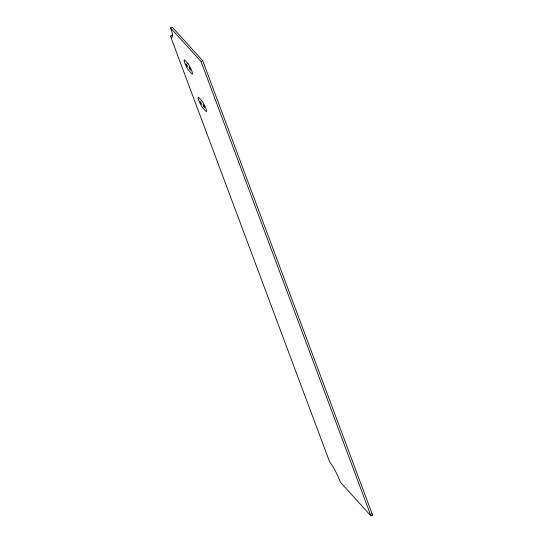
<?xml version="1.0" encoding="UTF-8"?>
<svg xmlns="http://www.w3.org/2000/svg" width="543" height="543" viewBox="0 0 543 543"><rect width="100%" height="100%" fill="white"/><g stroke="black" fill="none" stroke-linecap="round" stroke-linejoin="round"><path stroke-width="0.81" d="M186.806 65.954L186.833 64.678M189.806 69.253L189.826 67.977M200.801 103.38L200.829 102.111M203.801 106.679L203.822 105.41M170.55 27.931L172.219 27.15L202.722 60.728L372.593 515.069L370.93 515.85L340.42 482.272A16.785 2.654 64.9 0 0 329.777 462.297L170.407 36.035A16.785 2.654 64.9 0 0 170.55 27.931L201.059 61.508L370.93 515.85M170.407 36.035L172.07 35.247M201.059 61.508L202.722 60.728M371.466 513.827L372.593 515.069M188.978 67.047L190.654 70.183M185.984 63.748L187.654 66.884M202.973 104.473L204.65 107.616M199.98 101.174L201.65 104.317M187.919 63.545L184.925 60.246A6.061 0.957 64.9 0 0 184.871 63.171A6.061 0.957 64.9 0 0 188.713 70.386L191.713 73.685A6.061 0.957 64.9 0 0 191.767 70.76A6.061 0.957 64.9 0 0 187.919 63.545M201.915 100.978L198.921 97.679A6.061 0.957 64.9 0 0 198.867 100.604A6.061 0.957 64.9 0 0 202.709 107.813L205.709 111.111A6.061 0.957 64.9 0 0 205.756 108.186A6.061 0.957 64.9 0 0 201.915 100.978"/></g></svg>
